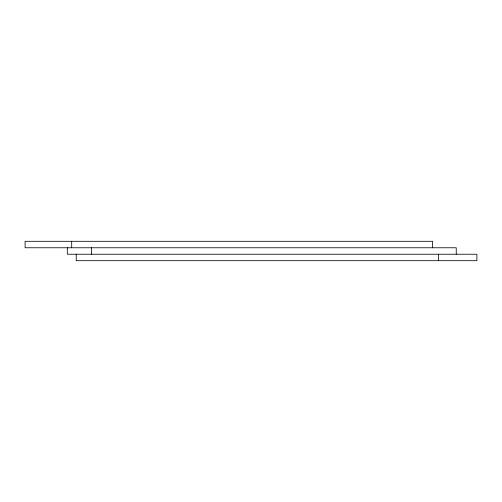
<?xml version="1.0" encoding="UTF-8"?>
<svg xmlns="http://www.w3.org/2000/svg" width="502" height="502" viewBox="0 0 502 502"><rect width="100%" height="100%" fill="white"/><g stroke="black" fill="none" stroke-linecap="round" stroke-linejoin="round"><path stroke-width="0.75" d="M456.243 254.232L456.243 247.768L25.1 247.768L25.1 241.305L432.624 241.305L432.624 247.768M438.447 254.232L438.447 260.695M91.628 247.768L91.628 254.232M76.235 254.232L76.235 260.695L476.9 260.695L476.9 254.232L67.331 254.232L67.331 247.768M71.692 241.305L71.692 247.768"/></g></svg>
